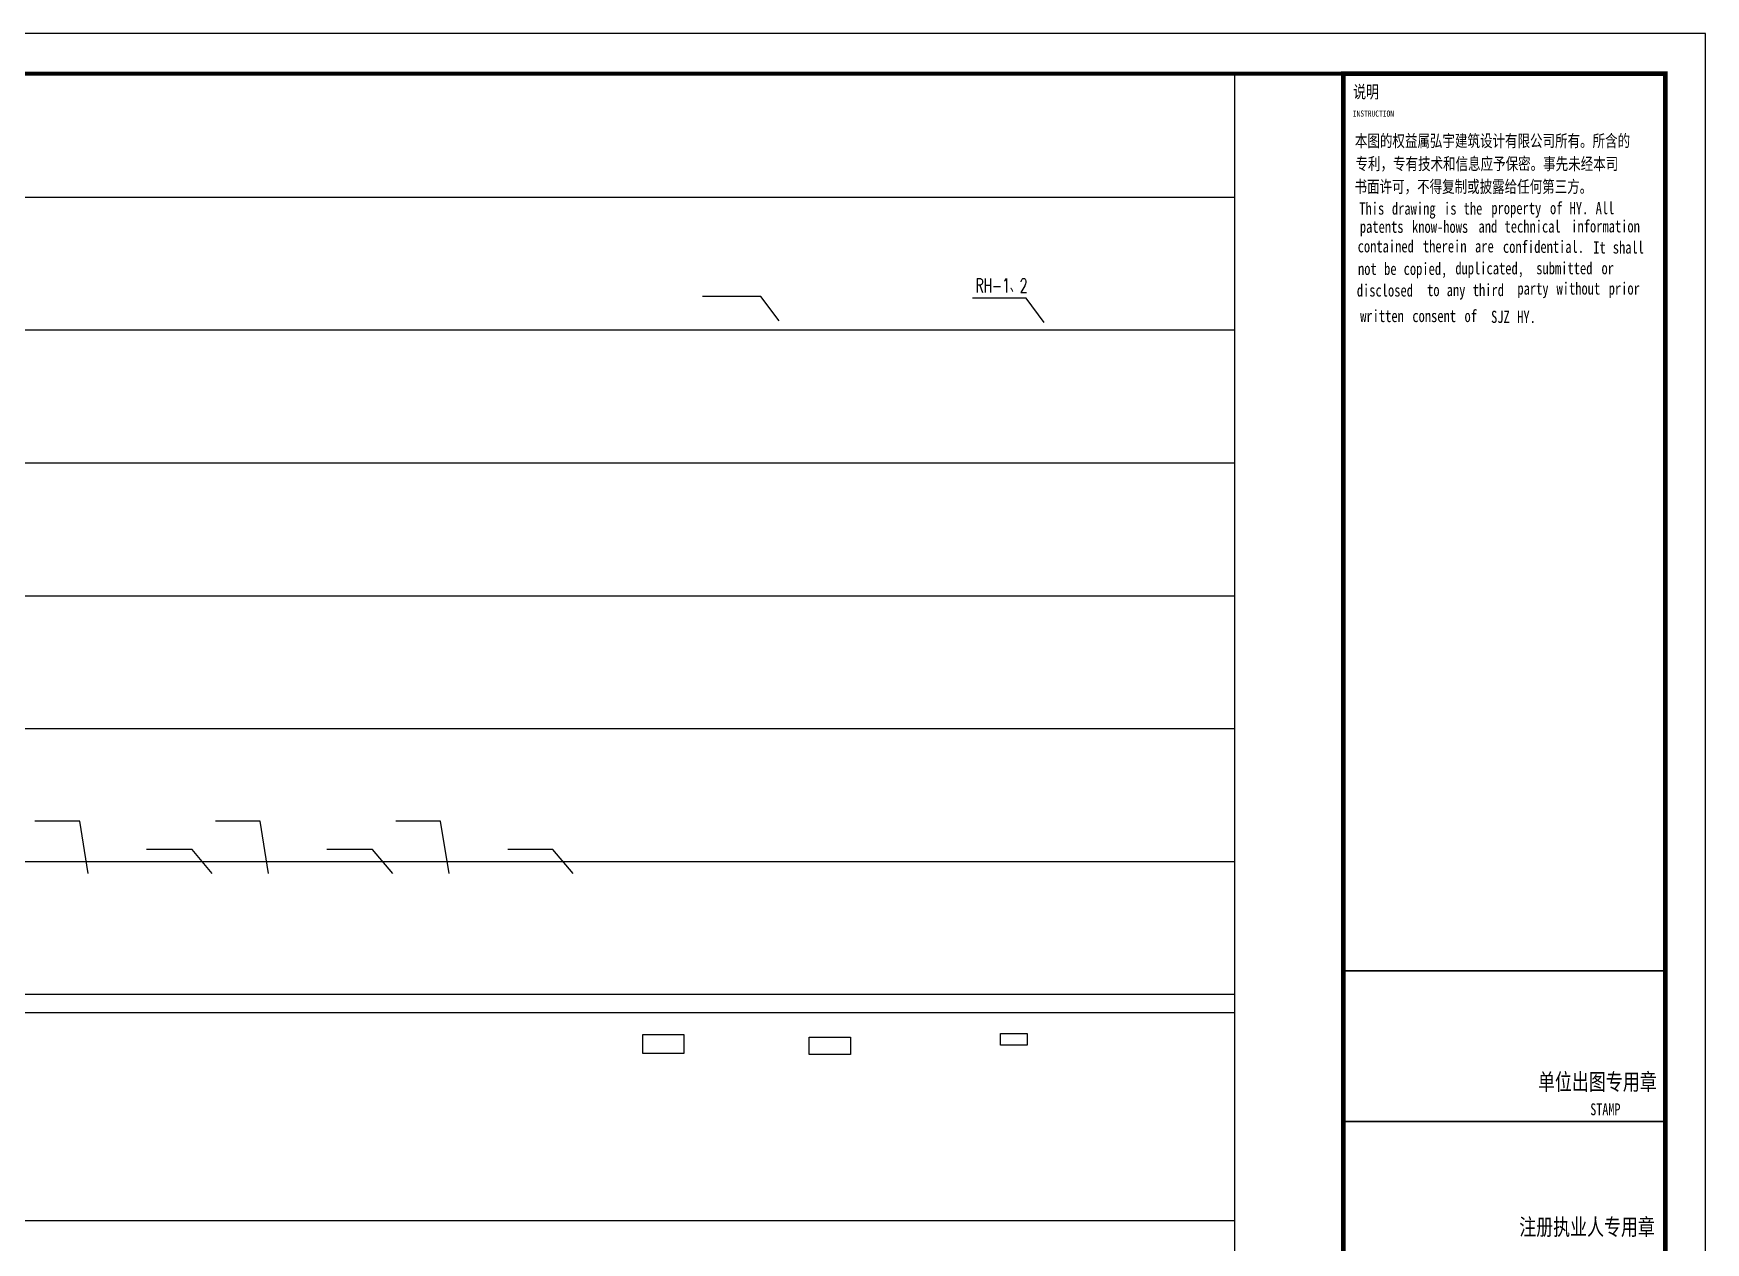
# Model space of a CAD drawing. Extents: x -46552 to 500351, y 55470 to 139570.
# Drawn here: x 458812 to 500351, y 95962 to 125993 of the extents above; entities that cross this region are included whole.
import ezdxf

# ---------------------------------------------------------------- set-up
doc = ezdxf.new("R2010")
doc.units = 0
doc.header["$LTSCALE"] = 1000
doc.header["$MEASUREMENT"] = 0
for name, color, linetype in [('DIM_污水', 3, 'Continuous'), ('DIM_给水', 3, 'Continuous'), ('TK', 126, 'Continuous'), ('TWT_TITLE', 7, 'Continuous')]:
    doc.layers.add(name, color=color, linetype=linetype)
doc.styles.add('-宋体', font='', dxfattribs={"width": 0.8})
doc.styles.add('_TWT_SERIAL', font='COMPLEX', dxfattribs={"width": 0.8, "height": 3.5, "bigfont": 'HZTXT'})
doc.styles.get('-宋体').set_extended_font_data('SimSun')

# ---------------------------------------------------------------- blocks, each defined once
blk = doc.blocks.new('sfsf')
at = {"layer": 'TK'}
for p, q in [((189969, 236381), (189969, 283440)), ((197969, 271498), (189969, 271498)), ((189969, 271498), (197969, 271498)), ((197941, 267760), (190939, 267760))]:
    blk.add_line(p, q, dxfattribs=at)
at = {"layer": 'TK', "const_width": 118}
blk.add_lwpolyline([(189969, 293781), (197969, 293781), (197969, 236382), (189969, 236382)], close=True, dxfattribs=at)
at = {"layer": 'TK', "const_width": 40}
for points in [[(189969, 271498), (197969, 271498)], [(189969, 267760), (197941, 267760)]]:
    blk.add_lwpolyline(points, dxfattribs=at)
at = {"layer": 'TK', "color": 9, "style": '-宋体', "width": 0.75}
blk.add_text('说明', height=312.7, dxfattribs=at).set_placement((190216, 293175))
at = {"layer": 'TK', "style": '-宋体', "width": 0.75}
for s, height, p in [('INSTRUCTION', 151.95, (190205, 292715)), ('本图的权益属弘宇建筑设计有限公司所有。所含的', 303.8, (190257, 291963)), ('专利，专有技术和信息应予保密。事先未经本司', 303.8, (190272, 291393)), ('书面许可，不得复制或披露给任何第三方。', 303.8, (190248, 290825)), ('This', 303.8, (190366, 290281)), ('drawing', 303.8, (191176, 290281)), ('is', 303.8, (192472, 290281)), ('the', 303.8, (192958, 290281)), ('property', 303.8, (193646, 290292)), ('of', 303.8, (195104, 290292)), ('HY.', 303.8, (195590, 290292)), ('All', 303.8, (196238, 290292)), ('patents', 303.8, (190380, 289829)), ('know-hows', 303.8, (191676, 289829)), ('and', 303.8, (193327, 289835)), ('technical', 303.8, (193975, 289835)), ('information', 303.8, (195632, 289840)), ('contained', 303.8, (190326, 289343)), ('therein', 303.8, (191946, 289343)), ('are', 303.8, (193242, 289343)), ('confidential.', 303.8, (193935, 289331)), ('It', 303.8, (196178, 289314)), ('shall', 303.8, (196664, 289314)), ('duplicated,', 303.8, (192752, 288797)), ('submitted', 303.8, (194763, 288799)), ('not', 303.8, (190334, 288783)), ('be', 303.8, (190982, 288783)), ('copied,', 303.8, (191468, 288783)), ('or', 303.8, (196383, 288799)), ('disclosed', 303.8, (190304, 288246)), ('to', 303.8, (192051, 288257)), ('any', 303.8, (192537, 288257)), ('third', 303.8, (193185, 288257)), ('party', 303.8, (194294, 288294)), ('without', 303.8, (195266, 288294)), ('prior', 303.8, (196562, 288294)), ('written', 303.8, (190388, 287612)), ('consent', 303.8, (191684, 287612)), ('of', 303.8, (192980, 287612)), ('SJZ', 303.8, (193640, 287590)), ('HY.', 303.8, (194288, 287590)), ('单位出图专用章', 411.8, (194806, 268537)), ('STAMP', 294.1, (196104, 267913)), ('注册执业人专用章', 411.8, (194340, 264933))]:
    blk.add_text(s, height=height, dxfattribs=at).set_placement(p)

msp = doc.modelspace()

# ---------------------------------------------------------------- linework, layer by layer
msp.add_line((488652, 124993), (488652, 67593))
for points in [[(488652, 121920), (422804, 121920)], [(488652, 118620), (422804, 118620)], [(488652, 115320), (422804, 115320)], [(488652, 112020), (422804, 112020)], [(488652, 108720), (422804, 108720)], [(488652, 105420), (422804, 105420)], [(488652, 102120), (422765, 102120)], [(488652, 101670), (423616, 101670)], [(488652, 96500), (422804, 96500)]]:
    msp.add_lwpolyline(points)
for points in [[(473951, 101126), (474968, 101126), (474968, 100658), (473951, 100658)], [(478082, 101064), (479110, 101064), (479110, 100629), (478082, 100629)], [(482833, 101155), (483496, 101155), (483496, 100863), (482833, 100863)]]:
    msp.add_lwpolyline(points, close=True)
at = {"layer": 'DIM_污水'}
for p, q in [((476884, 119460), (475430, 119460)), ((477334, 118856), (476884, 119460)), ((483471, 119420), (482144, 119420)), ((483921, 118816), (483471, 119420))]:
    msp.add_line(p, q, dxfattribs=at)
at = {"layer": 'DIM_给水'}
for p, q in [((459964, 106431), (458850, 106431)), ((460174, 105127), (459964, 106431)), ((464446, 106431), (463332, 106431)), ((464655, 105127), (464446, 106431)), ((468928, 106431), (467814, 106431)), ((469137, 105127), (468928, 106431)), ((462751, 105724), (461617, 105724)), ((463255, 105127), (462751, 105724)), ((467233, 105724), (466099, 105724)), ((467737, 105127), (467233, 105724)), ((471715, 105724), (470600, 105724)), ((472219, 105127), (471715, 105724))]:
    msp.add_line(p, q, dxfattribs=at)
at = {"layer": 'TWT_TITLE'}
msp.add_lwpolyline([(416251, 66593), (500351, 66593), (500351, 125993), (416251, 125993)], close=True, dxfattribs=at)
at = {"layer": 'TWT_TITLE', "const_width": 100}
msp.add_lwpolyline([(418751, 67593), (499351, 67593), (499351, 124993), (418751, 124993)], close=True, dxfattribs=at)

# ---------------------------------------------------------------- block references
msp.add_blockref('sfsf', (301383, -168788))

# ---------------------------------------------------------------- texts
at = {"layer": 'DIM_污水', "color": 7, "style": '_TWT_SERIAL', "width": 0.64}
msp.add_text('RH-1、2', height=350, dxfattribs=at).set_placement((482214, 119560))

doc.saveas('drawing.dxf')
